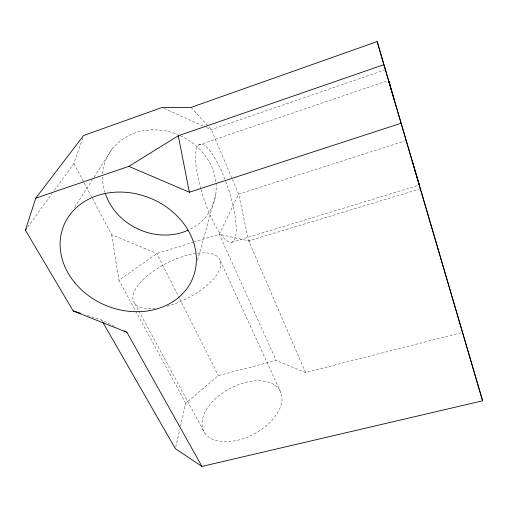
<?xml version="1.0" encoding="UTF-8"?>
<svg xmlns="http://www.w3.org/2000/svg" width="508" height="508" viewBox="0 0 508 508"><rect width="100%" height="100%" fill="white"/><g stroke="black" fill="none" stroke-linecap="round" stroke-linejoin="round"><path stroke-width="0.38" stroke-dasharray="2.54 1.91" d="M175.73 447.173L179.756 429.444M180.461 426.358L185.712 403.238L218.402 375.628L276.187 360.47L305.537 372.561L461.785 332.562M197.58 260.363L215.722 194.475M249.314 242.303L250.273 240.417M54.324 190.424L73.92 163.493L82.804 137.732M74.587 207.537L92.405 179.724M94.101 177.076L111.919 149.269M27.73 226.968L51.994 193.631M185.712 403.238L118.942 280.295L156.839 253.492L193.675 242.119M385.445 69.742L211.264 129.661L204.026 126.403M198.577 145.047L387.039 80.899M406.229 140.519L238.627 194.132L219.234 234.226L194.424 241.884M231.699 242.284L418.522 185.337M420.383 188.773L248.704 240.894L219.234 234.226L276.187 360.47M87.357 315.462L101.543 320.002L116.351 327.177M92.437 198.418L111.697 234.734L156.839 253.492L179.261 297.967M164.23 108.471L203.302 126.073M191.091 107.398L211.264 129.661L231.553 177.47M101.543 320.002L102.33 321.38M134.753 303.517L138.519 310.49M138.9 311.188L204.876 433.216M73.92 163.493L83.915 182.353M84.29 183.051L92.069 197.72M179.616 298.672L218.402 375.628M220.37 260.788L281.045 392.906A43.231 25.749 -28.1 0 1 230.092 441.515A43.231 25.749 -28.1 0 1 214.89 399.269A43.231 25.749 -28.1 0 1 281.045 392.906M305.537 372.561L248.704 240.894L238.627 194.132L231.864 178.2M111.697 234.734L118.942 280.295M225.723 181.426A51.53 13.176 71.9 0 1 231.915 242.227A51.53 13.176 71.9 0 1 201.009 189.56M200.793 188.798A51.53 13.176 71.9 0 1 199.695 144.335A51.53 13.176 71.9 0 1 224.898 179.254M155.448 308.483A47.981 20.333 -26.2 0 1 150.857 272.986A47.981 20.333 -26.2 0 1 219.92 259.664A47.981 20.333 -26.2 0 1 166.954 306.267M216.002 183.077A58.096 51.232 25.9 0 1 189.3 229.692M104.946 192.621A58.096 51.232 25.9 0 1 102.521 176.721M102.648 173.704A58.096 51.232 25.9 0 1 177.622 134.531M180.499 135.769A58.096 51.232 25.9 0 1 215.925 182.315"/><path stroke-width="0.76" d="M201.924 466.414L126.93 332.302L73.177 310.921L25.4 230.175L35.763 198.184L83.566 135.522L162.058 107.493L191.091 107.398L377.158 41.586L482.6 400.812L201.924 466.414L175.374 448.716L102.724 322.066M25.4 230.175L26.333 228.892M35.763 198.184L128.854 166.351L178.283 135.782L383.902 64.687L377.158 41.586M128.854 166.351L189.363 192.234L401.085 123.266M73.177 310.921L80.639 313.315M124.111 330.93L126.93 332.302M418.7 183.147L419.278 185.102L412.248 161.08M391.776 91.345L388.537 80.385L394.633 101.206M383.902 64.687L482.6 400.812M178.283 135.782L189.363 192.234M187.916 230.327A58.096 51.232 25.9 0 1 105.448 194.107M74.835 282.791A69.666 58.045 22.1 0 0 191.599 280.81A69.666 58.045 22.1 0 0 118.313 192.075A69.666 58.045 22.1 0 0 74.835 282.791"/></g></svg>
